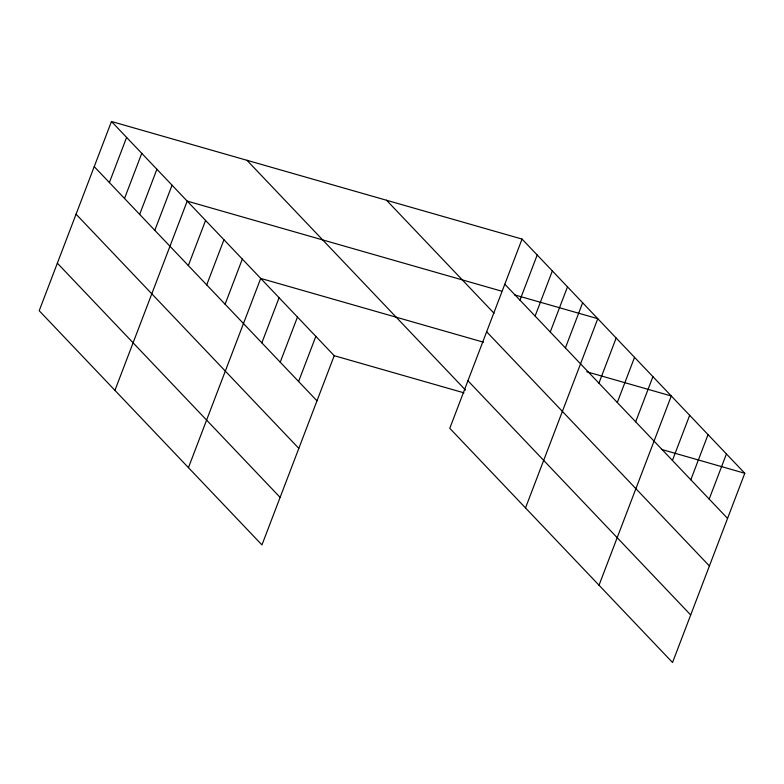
<?xml version="1.0" encoding="UTF-8"?>
<svg xmlns="http://www.w3.org/2000/svg" width="784" height="784" viewBox="0 0 784 784"><rect width="100%" height="100%" fill="white"/><g stroke="black" fill="none" stroke-linecap="round" stroke-linejoin="round"><path stroke-width="1.18" d="M111.465 121.491L39.2 310.729L261.954 544.929L334.219 355.691L111.465 121.491L522.046 239.071L744.8 473.271L672.535 662.509L449.781 428.309L522.046 239.071M109.378 182.554L126.616 137.416M124.519 198.479L141.757 153.341M139.67 214.404L156.908 169.266M154.811 230.329L172.049 185.191M114.934 390.354L187.2 201.116L501.662 291.168M188.336 265.58L205.575 220.441M206.711 284.906L223.95 239.757M225.096 304.221L242.334 259.083M188.444 467.646L260.709 278.408L483.454 342.187M261.846 342.863L279.084 297.724M280.221 362.188L297.459 317.05M298.596 381.514L315.834 336.365M519.959 300.135L537.197 254.996M535.109 316.06L552.348 270.921M550.25 331.985L567.489 286.846M565.401 347.91L582.639 302.771M525.515 507.934L597.78 318.696L514.402 294.823M598.927 383.16L616.165 338.022M617.302 402.486L634.54 357.337M635.677 421.802L652.915 376.663M599.025 585.227L671.29 395.979L586.755 371.773M672.427 460.443L689.665 415.304M690.812 479.769L708.05 434.63M709.187 499.094L726.425 453.946M334.219 355.691L463.922 392.833M661.422 449.389L744.8 473.271M504.808 284.21L727.562 518.41M386.551 200.263L494.038 313.267M486.648 331.759L709.402 565.97M467.94 380.759L690.694 614.96M246.96 160.289L465.529 390.099M94.227 166.629L316.981 400.83M76.068 214.179L298.822 448.389M57.359 263.179L280.113 497.379"/></g></svg>
